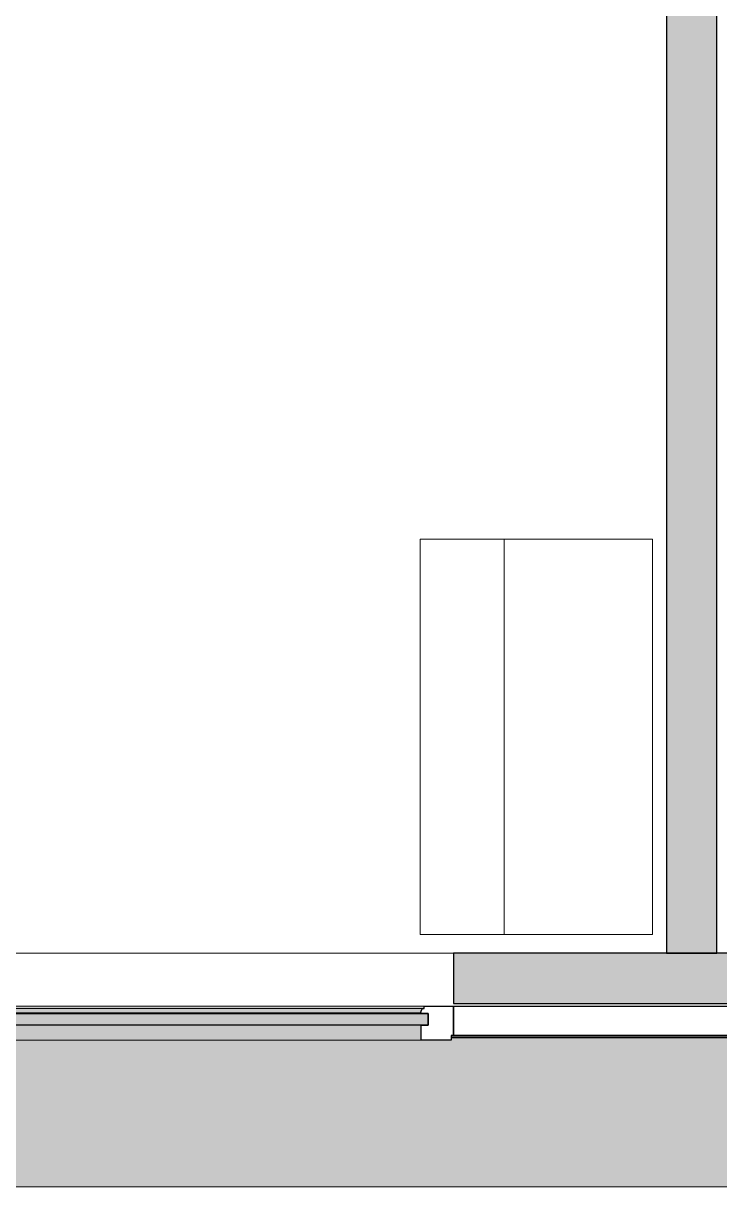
# Model space of a CAD drawing. Header units: millimetres. Extents: x 79795 to 317870, y -36033 to 97293.
# Drawn here: x 163497 to 164907, y 8896 to 11252 of the extents above; entities that cross this region are included whole.
import ezdxf

# ---------------------------------------------------------------- set-up
doc = ezdxf.new("R2010")
doc.units = ezdxf.units.MM
doc.header["$MEASUREMENT"] = 0
for name, color, linetype, lineweight in [('CSM-STL-XX-ZZ-M3-A-XXXX-00001_detached _19_04_21__rvt-1-Level 4$0$A-GLAZ', 7, 'CONTINUOUS', 9), ('CSM-STL-XX-ZZ-M3-A-XXXX-00001_detached _19_04_21__rvt-1-Level 4$0$A-WALL-PATT', 7, 'CONTINUOUS', 9), ('CSM-STL-XX-ZZ-M3-A-XXXX-00001_detached _19_04_21__rvt-1-Level 4$0$I-WALL', 7, 'CONTINUOUS', 9), ('I-FURN', 8, 'CONTINUOUS', 9)]:
    doc.layers.add(name, color=color, linetype=linetype, lineweight=lineweight)

msp = doc.modelspace()

# ---------------------------------------------------------------- hatches: boundary and pattern name
at = {"layer": 'CSM-STL-XX-ZZ-M3-A-XXXX-00001_detached _19_04_21__rvt-1-Level 4$0$A-GLAZ'}
for points in [[(164302.8, 9257.2), (164308.6, 9257.7), (164308.6, 9262.2), (163027, 9262.2), (163027, 9257.2), (163968.9, 9257.2)], [(163968.9, 9252.3), (164302.8, 9252.3), (164304.6, 9255.9), (164307.1, 9257.2), (163031, 9255.9), (163033.3, 9252.3), (163371, 9252.3)], [(164316.6, 9223.3), (164316.6, 9247.2), (163019.1, 9247.2), (163019.1, 9223.3), (163968.9, 9223.3)], [(164301.4, 9248.3), (164302.6, 9252.3), (163371, 9252.3), (163033, 9251.2), (163034.3, 9248.3), (163968.9, 9248.3)], [(163968.9, 9193.3), (164302.6, 9193.3), (164302.6, 9223.3), (163033, 9223.3), (163033, 9193.3), (163371, 9193.3)], [(166958.8, 8896.3), (167067.8, 8896.3), (167067.8, 9198), (167063.5, 9198), (167063.5, 9193.3), (165672.2, 9193.3), (165672.2, 9198), (164363.5, 9198), (164363.5, 9193.3), (162972.2, 9193.3), (162972.2, 9198), (161663.5, 9198), (161663.5, 9193.3), (160272.2, 9193.3), (160272.2, 9198), (158963.5, 9198), (158963.5, 9193.3), (157572.2, 9193.3), (157572.2, 9198), (156526.8, 9198), (156526.8, 8896.3), (166360.8, 8896.3)]]:
    msp.add_hatch(color=256, dxfattribs=at).paths.add_polyline_path(points, flags=0)
h = msp.add_hatch(color=256, dxfattribs=at)
h.paths.add_polyline_path([(167067.8, 9198), (167067.8, 9200.1), (167063.5, 9200.1), (167063.5, 9198)], flags=0)
h.paths.add_polyline_path([(165662.5, 9198), (165672.2, 9198), (165672.2, 9200.1), (164363.5, 9200.1), (164363.5, 9198), (165164.9, 9198)], flags=0)
h.paths.add_polyline_path([(162773, 9198), (162972.2, 9198), (162972.2, 9200.1), (161663.5, 9200.1), (161663.5, 9198), (162175, 9198)], flags=0)
h.paths.add_polyline_path([(159185.1, 9198), (160272.2, 9198), (160272.2, 9200.1), (158963.5, 9200.1), (158963.5, 9198), (158967.8, 9198)], flags=0)
h.paths.add_polyline_path([(157567.8, 9198), (157572.2, 9198), (157572.2, 9200.1), (156526.8, 9200.1), (156526.8, 9198), (156793.2, 9198)], flags=0)
at = {"layer": 'CSM-STL-XX-ZZ-M3-A-XXXX-00001_detached _19_04_21__rvt-1-Level 4$0$A-WALL-PATT'}
for points in [[(164798.8, 9369.3), (164900.8, 9369.3), (164900.8, 13505.3), (164798.8, 13505.3), (164798.8, 9698)], [(164469.8, 9267.3), (164469.8, 9369.3), (164367.8, 9369.3), (164367.8, 9267.3)], [(165565.8, 9267.3), (165565.8, 9369.3), (164469.8, 9369.3), (164469.8, 9267.3), (165164.9, 9267.3)]]:
    msp.add_hatch(color=256, dxfattribs=at).paths.add_polyline_path(points, flags=0)

# ---------------------------------------------------------------- linework, layer by layer
at = {"layer": 'CSM-STL-XX-ZZ-M3-A-XXXX-00001_detached _19_04_21__rvt-1-Level 4$0$A-GLAZ'}
for p, q in [((163027, 9262.2), (164308.6, 9262.2)), ((164307.1, 9257.2), (163028.6, 9257.2)), ((164308.6, 9257.2), (164307.1, 9257.2)), ((164301.4, 9248.3), (163034.3, 9248.3)), ((164302.6, 9193.3), (163033, 9193.3)), ((164363.5, 9200.1), (165672.2, 9200.1)), ((164363.5, 9198), (165672.2, 9198)), ((156526.8, 8896.3), (167067.8, 8896.3))]:
    msp.add_line(p, q, dxfattribs=at)
at = {"layer": 'CSM-STL-XX-ZZ-M3-A-XXXX-00001_detached _19_04_21__rvt-1-Level 4$0$A-GLAZ', "lineweight": 30}
for p, q in [((164307.1, 9257.2), (164308.6, 9257.2)), ((164308.6, 9262.2), (164367.8, 9262.2)), ((164308.6, 9257.2), (164308.6, 9262.2)), ((164367.8, 9202.3), (164367.8, 9262.2)), ((164367.8, 9262.2), (165667.8, 9262.2)), ((164367.8, 9262.2), (164367.8, 9202.3)), ((163019.1, 9247.2), (164316.6, 9247.2)), ((164301.4, 9247.2), (164301.4, 9248.3)), ((164316.6, 9247.2), (164301.4, 9247.2)), ((164316.6, 9247.2), (164316.6, 9223.3)), ((164316.6, 9223.3), (164316.6, 9247.2)), ((164316.6, 9223.3), (163019.1, 9223.3)), ((164302.6, 9223.3), (164316.6, 9223.3)), ((164302.6, 9193.3), (164302.6, 9223.3)), ((164363.5, 9193.3), (164302.6, 9193.3)), ((164363.5, 9202.3), (164363.5, 9193.3)), ((164367.8, 9202.3), (164363.5, 9202.3)), ((165667.8, 9202.3), (164367.8, 9202.3))]:
    msp.add_line(p, q, dxfattribs=at)
for centre, radius, start, end in [((164308.2, 9252), 5.36, 101.9524, 176.5739), ((164295.5, 9252.7), 7.4, 323.4261, 356.5739)]:
    msp.add_arc(centre, radius, start, end, dxfattribs=at)
at = {"layer": 'CSM-STL-XX-ZZ-M3-A-XXXX-00001_detached _19_04_21__rvt-1-Level 4$0$A-GLAZ'}
for points, knots in [([(164304.6, 9255.9), (164304.8, 9256.1), (164305.2, 9256.4), (164306, 9256.9), (164306.6, 9257.1), (164307.1, 9257.2)], [-0.4, -0.4, -0.4, -0.4, -0.3, -0.2, 0, 0, 0, 0]), ([(164302.8, 9252.3), (164302.9, 9252.7), (164303, 9253.4), (164303.4, 9254.3), (164303.6, 9254.7), (164303.7, 9254.9)], [-1, -1, -1, -1, -0.8, -0.7, -0.6, -0.6, -0.6, -0.6])]:
    msp.add_open_spline(points, degree=3, knots=knots, dxfattribs=at)
msp.add_open_spline([(164301.4, 9248.3), (164301.7, 9248.7), (164301.9, 9249.1), (164302.1, 9249.5)], degree=3, dxfattribs=at)
at = {"layer": 'CSM-STL-XX-ZZ-M3-A-XXXX-00001_detached _19_04_21__rvt-1-Level 4$0$I-WALL', "lineweight": 30}
for p, q in [((164798.8, 13505.3), (164798.8, 9369.3)), ((164900.8, 9369.3), (164900.8, 13505.3)), ((164469.8, 9369.3), (164367.8, 9369.3)), ((164367.8, 9369.3), (164367.8, 9267.3)), ((165565.8, 9369.3), (164469.8, 9369.3)), ((164798.8, 9369.3), (164900.8, 9369.3)), ((164367.8, 9267.3), (164469.8, 9267.3)), ((164469.8, 9267.3), (165565.8, 9267.3))]:
    msp.add_line(p, q, dxfattribs=at)
at = {"layer": 'CSM-STL-XX-ZZ-M3-A-XXXX-00001_detached _19_04_21__rvt-1-Level 4$0$I-WALL'}
msp.add_line((162967.8, 9369.3), (164367.8, 9369.3), dxfattribs=at)
at = {"layer": 'I-FURN'}
for p, q in [((164470.9, 10207.2), (164300.9, 10207.2)), ((164300.9, 10207.2), (164300.9, 9407.2)), ((164770.9, 10207.2), (164470.9, 10207.2)), ((164470.9, 10207.2), (164470.9, 9407.2)), ((164770.9, 9407.2), (164770.9, 10207.2)), ((164300.9, 9407.2), (164470.9, 9407.2)), ((164470.9, 9407.2), (164770.9, 9407.2))]:
    msp.add_line(p, q, dxfattribs=at)

doc.saveas('drawing.dxf')
